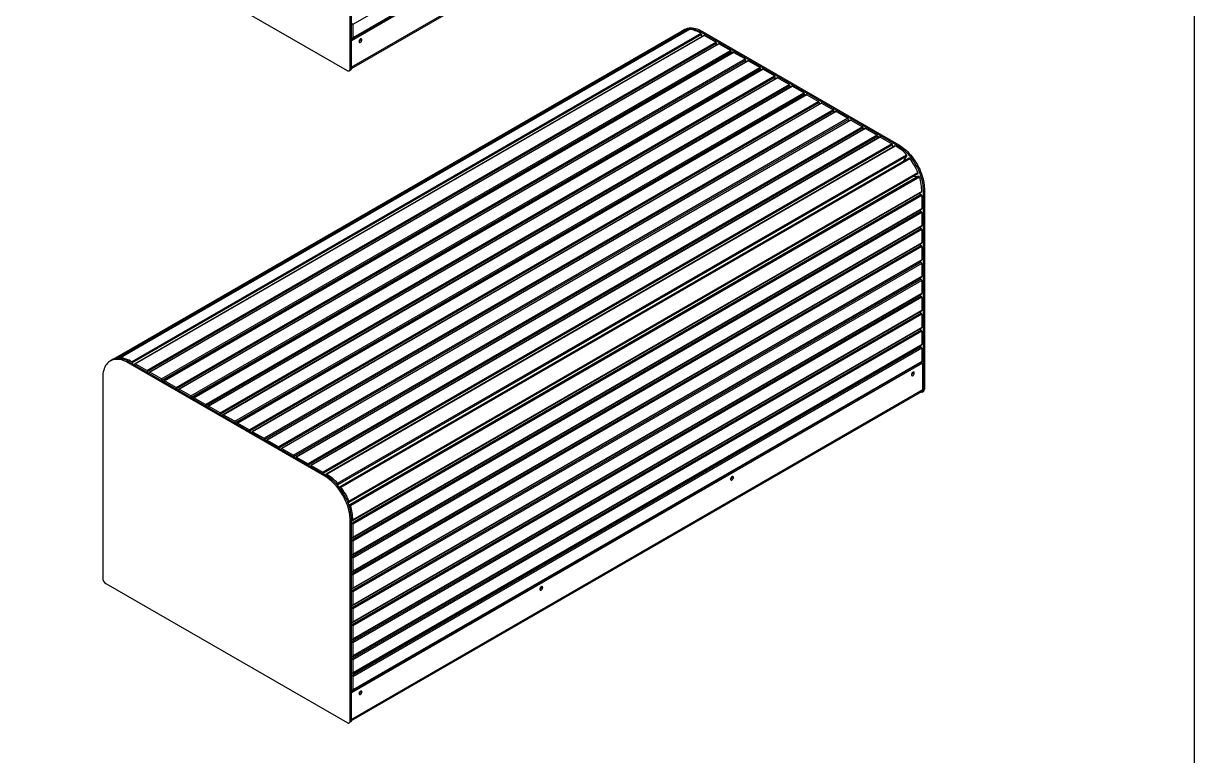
# Model space of a CAD drawing. Header units: millimetres. Extents: x 11004 to 16944, y 3085 to 7285.
# Drawn here: x 15484 to 16944, y 4959 to 5872 of the extents above; entities that cross this region are included whole.
import ezdxf

# ---------------------------------------------------------------- set-up
doc = ezdxf.new("R2010")
doc.units = ezdxf.units.MM
doc.header["$LTSCALE"] = 0.3
doc.layers.add('Nekreslit', color=6, linetype='Continuous', plot=False)

msp = doc.modelspace()

# ---------------------------------------------------------------- linework, layer by layer
for p, q in [((16604.2, 6280.4), (15894.6, 5870.8)), ((16603.4, 6262.5), (15893, 5852.4)), ((16605, 6261.6), (15893, 5850.6)), ((15894.4, 5853.7), (16604, 6263.4)), ((16604.2, 6263.9), (15894.6, 5854.3)), ((16605, 6228.5), (15893, 5817.5)), ((15893, 5816), (16604.1, 6226.5)), ((15586.8, 5987), (15887.5, 5813.4)), ((15891.4, 5815.7), (15891.4, 5981.1)), ((15893, 5816.6), (15893, 5982)), ((16304.8, 5862.7), (15595.3, 5453)), ((16310.4, 5864.6), (15600.9, 5455)), ((16311.6, 5863.6), (15602.5, 5454.2)), ((16314.2, 5864.7), (15604.6, 5455.1)), ((16314.4, 5864.7), (15604.9, 5455.1)), ((16328.5, 5859.8), (15618.9, 5450.1)), ((16329.3, 5858.4), (15619.7, 5448.8)), ((16332.4, 5857.3), (15622.8, 5447.7)), ((15623.4, 5447.6), (16332.9, 5857.2)), ((15894.6, 5870.8), (15894.6, 5854.3)), ((15900.4, 5857.2), (15900.4, 5856.7)), ((15901.2, 5857.1), (15901.2, 5857.7)), ((15909.3, 5862.3), (15909.7, 5862.1)), ((15909.7, 5862.1), (15910.5, 5862.5)), ((15910.5, 5862.5), (15910.1, 5862.8)), ((16308.1, 5864.5), (16306.5, 5863.6)), ((16311.6, 5863.6), (16311.7, 5863.2)), ((16329, 5861.4), (16330.6, 5862.3)), ((16329, 5861.4), (16574, 5719.9)), ((16329.3, 5858.4), (16329.3, 5855.5)), ((16330.6, 5862.3), (16575.6, 5720.9)), ((16347.3, 5849), (16332.9, 5857.2)), ((15637.7, 5439.4), (16347.3, 5849)), ((15638.5, 5438), (16348.1, 5847.6)), ((16350.7, 5846.7), (15641.1, 5437.1)), ((15641.7, 5437.1), (16351.2, 5846.7)), ((15893, 5854.2), (15894.6, 5853.3)), ((15893.8, 5853.8), (15893, 5854.2)), ((15894.6, 5853.3), (15895.4, 5853.8)), ((15895.4, 5853.8), (15894.9, 5854.1)), ((15895, 5854.1), (15895.1, 5854)), ((15896.3, 5854.7), (15896.1, 5854.7)), ((15896.3, 5854.7), (15896.1, 5854.7)), ((15896.3, 5854.7), (15896.3, 5854.9)), ((15904.2, 5851.5), (15903.4, 5852)), ((16348.1, 5845.2), (16348.1, 5847.6)), ((16365.6, 5838.4), (16351.2, 5846.7)), ((15656, 5428.8), (16365.6, 5838.4)), ((15656.8, 5427.4), (16366.3, 5837)), ((16369, 5836.2), (15659.4, 5426.5)), ((15659.9, 5426.5), (16369.5, 5836.1)), ((15674.3, 5418.2), (16383.9, 5827.9)), ((16366.3, 5834.7), (16366.3, 5837)), ((16383.9, 5827.9), (16369.5, 5836.1)), ((15675.1, 5416.8), (16384.6, 5826.5)), ((16387.3, 5825.6), (15677.7, 5416)), ((15678.2, 5415.9), (16387.8, 5825.6)), ((15692.6, 5407.7), (16402.1, 5817.3)), ((15693.4, 5406.3), (16402.9, 5815.9)), ((16405.6, 5815.1), (15696, 5405.4)), ((15696.5, 5405.4), (16406.1, 5815)), ((15890.3, 5813.1), (15891.9, 5814.1)), ((15893, 5816.6), (15891.4, 5815.7)), ((16384.6, 5824.1), (16384.6, 5826.5)), ((16402.1, 5817.3), (16387.8, 5825.6)), ((16402.9, 5813.5), (16402.9, 5815.9)), ((16420.4, 5806.7), (16406.1, 5815)), ((15710.9, 5397.1), (16420.4, 5806.7)), ((15711.7, 5395.7), (16421.2, 5805.4)), ((16423.9, 5804.5), (15714.3, 5394.9)), ((15714.8, 5394.8), (16424.4, 5804.4)), ((16421.2, 5803), (16421.2, 5805.4)), ((16438.7, 5796.2), (16424.4, 5804.4)), ((15729.2, 5386.5), (16438.7, 5796.2)), ((15730, 5385.2), (16439.5, 5794.8)), ((16442.2, 5793.9), (15732.6, 5384.3)), ((15733.1, 5384.2), (16442.7, 5793.9)), ((15747.5, 5376), (16457, 5785.6)), ((15748.2, 5374.6), (16457.8, 5784.2)), ((16439.5, 5792.4), (16439.5, 5794.8)), ((16457, 5785.6), (16442.7, 5793.9)), ((16457.8, 5781.9), (16457.8, 5784.2)), ((16460.5, 5783.4), (15750.9, 5373.7)), ((16461, 5783.3), (15751.4, 5373.7)), ((16475.3, 5775), (15765.8, 5365.4)), ((16476.1, 5773.7), (15766.5, 5364)), ((16478.7, 5772.8), (15769.2, 5363.2)), ((16479.3, 5772.8), (15769.7, 5363.1)), ((16461, 5783.3), (16475.3, 5775)), ((16476.1, 5773.7), (16476.1, 5771.3)), ((16479.3, 5772.8), (16493.6, 5764.5)), ((16493.6, 5764.5), (15784, 5354.9)), ((16494.4, 5763.1), (15784.8, 5353.5)), ((16497, 5762.2), (15787.5, 5352.6)), ((16497.6, 5762.2), (15788, 5352.6)), ((16494.4, 5763.1), (16494.4, 5760.7)), ((16497.6, 5762.2), (16511.9, 5753.9)), ((16511.9, 5753.9), (15802.3, 5344.3)), ((16512.7, 5752.5), (15803.1, 5342.9)), ((16515.3, 5751.7), (15805.8, 5342)), ((16515.9, 5751.6), (15806.3, 5342)), ((16530.2, 5743.4), (15820.6, 5333.7)), ((16531, 5742), (15821.4, 5332.3)), ((16533.6, 5741.1), (15824.1, 5331.5)), ((16534.2, 5741.1), (15824.6, 5331.4)), ((16512.7, 5752.5), (16512.7, 5750.2)), ((16515.9, 5751.6), (16530.2, 5743.4)), ((16531, 5742), (16531, 5739.6)), ((16534.2, 5741.1), (16548.5, 5732.8)), ((16548.5, 5732.8), (15838.9, 5323.2)), ((16549.3, 5731.4), (15839.7, 5321.8)), ((16551.9, 5730.6), (15842.4, 5320.9)), ((16552.5, 5730.5), (15842.9, 5320.9)), ((16549.3, 5731.4), (16549.3, 5729)), ((16552.5, 5730.5), (16566.8, 5722.2)), ((16566.8, 5722.2), (15857.2, 5312.6)), ((16567.6, 5720.9), (15858, 5311.2)), ((16570.7, 5719.7), (15861.1, 5310.1)), ((15861.7, 5310), (16571.2, 5719.7)), ((16567.6, 5720.9), (16567.6, 5717.9)), ((16574, 5719.9), (16575.6, 5720.9)), ((15875.7, 5298.7), (16585.3, 5708.4)), ((15876.1, 5297.3), (16585.7, 5706.9)), ((16588.3, 5704), (15878.7, 5294.4)), ((15879.7, 5294), (16589.3, 5703.6)), ((16581.4, 5700.1), (16585.7, 5706.9)), ((15889.7, 5275.4), (16599.3, 5685.1)), ((15889.8, 5276.5), (16599.4, 5686.1)), ((16600.3, 5681.5), (15890.8, 5271.9)), ((16592.6, 5681.2), (16600.3, 5681.5)), ((16601.4, 5680.4), (15891.9, 5270.8)), ((16603.4, 5658.8), (15893.8, 5249.2)), ((15894.4, 5252.5), (16603.9, 5662.1)), ((16604.2, 5662.6), (15894.6, 5253)), ((16604.2, 5657.4), (15894.6, 5247.8)), ((16600.8, 5660.3), (16603.4, 5658.8)), ((16604.2, 5657.4), (16604.2, 5640.9)), ((16605.8, 5664.8), (16607.4, 5665.7)), ((16605.8, 5664.8), (16605.8, 5415)), ((16607.4, 5665.7), (16607.4, 5415.9)), ((16603.4, 5637.7), (15893.8, 5228)), ((15894.4, 5230.7), (16604, 5640.4)), ((16604.2, 5640.9), (15894.6, 5231.3)), ((16601.3, 5638.9), (16603.4, 5637.7)), ((16604.2, 5636.3), (15894.6, 5226.7)), ((16604.2, 5636.3), (16604.2, 5619.8)), ((16603.4, 5616.6), (15893.8, 5206.9)), ((15894.4, 5209.6), (16604, 5619.3)), ((16604.2, 5619.8), (15894.6, 5210.1)), ((16604.2, 5615.2), (15894.6, 5205.5)), ((16601.3, 5617.7), (16603.4, 5616.6)), ((16604.2, 5615.2), (16604.2, 5598.6)), ((16603.4, 5595.4), (15893.8, 5185.8)), ((15894.4, 5188.5), (16604, 5598.1)), ((16604.2, 5598.6), (15894.6, 5189)), ((16604.2, 5594), (15894.6, 5184.4)), ((16601.3, 5596.6), (16603.4, 5595.4)), ((16604.2, 5594), (16604.2, 5577.5)), ((16603.4, 5574.3), (15893.8, 5164.7)), ((15894.4, 5167.4), (16604, 5577)), ((16604.2, 5577.5), (15894.6, 5167.9)), ((16604.2, 5572.9), (15894.6, 5163.3)), ((16601.3, 5575.5), (16603.4, 5574.3)), ((16604.2, 5572.9), (16604.2, 5556.4)), ((16603.4, 5553.2), (15893.8, 5143.5)), ((15894.4, 5146.2), (16604, 5555.9)), ((16604.2, 5556.4), (15894.6, 5146.8)), ((16604.2, 5551.8), (15894.6, 5142.2)), ((16601.3, 5554.4), (16603.4, 5553.2)), ((16604.2, 5551.8), (16604.2, 5535.3)), ((16603.4, 5532), (15893.8, 5122.4)), ((15894.4, 5125.1), (16604, 5534.7)), ((16604.2, 5535.3), (15894.6, 5125.6)), ((16604.2, 5530.7), (15894.6, 5121)), ((16601.3, 5533.2), (16603.4, 5532)), ((16604.2, 5530.7), (16604.2, 5514.1)), ((16603.4, 5510.9), (15893.8, 5101.3)), ((15894.4, 5104), (16604, 5513.6)), ((16604.2, 5514.1), (15894.6, 5104.5)), ((16604.2, 5509.5), (15894.6, 5099.9)), ((16601.3, 5512.1), (16603.4, 5510.9)), ((16604.2, 5509.5), (16604.2, 5493)), ((15894.4, 5082.9), (16604, 5492.5)), ((16604.2, 5493), (15894.6, 5083.4)), ((16603.4, 5489.8), (15893.8, 5080.2)), ((16604.2, 5488.4), (15894.6, 5078.8)), ((16601.3, 5491), (16603.4, 5489.8)), ((16604.2, 5488.4), (16604.2, 5471.9)), ((16603.4, 5468.7), (15893.8, 5059)), ((15894.4, 5061.7), (16604, 5471.4)), ((16604.2, 5471.9), (15894.6, 5062.2)), ((16604.2, 5467.3), (15894.6, 5057.6)), ((16601.3, 5469.8), (16603.4, 5468.7)), ((16604.2, 5467.3), (16604.2, 5450.7)), ((15593.7, 5452.1), (15592.1, 5451.2)), ((15616.2, 5449.9), (15614.6, 5449)), ((15859.6, 5307.5), (15614.6, 5449)), ((15861.2, 5308.5), (15616.2, 5449.9)), ((15619.7, 5448.8), (15619.7, 5447.9)), ((16603.4, 5449.4), (15893, 5039.3)), ((16605, 5448.4), (15893, 5037.4)), ((15894.4, 5040.6), (16604, 5450.2)), ((16604.2, 5450.7), (15894.6, 5041.1)), ((16605, 5448.4), (16603.4, 5449.4)), ((16605, 5448.4), (16605, 5415.4)), ((15622.6, 5447.2), (15622.6, 5446.2)), ((15637.7, 5439.4), (15623.4, 5447.6)), ((15638.5, 5437.1), (15638.5, 5438)), ((15640.9, 5436.6), (15640.9, 5435.7)), ((15656, 5428.8), (15641.7, 5437.1)), ((16574.5, 5433.2), (16574.5, 5432.7)), ((16575, 5432.9), (16575, 5433.5)), ((16583, 5438.2), (16583.5, 5437.9)), ((16583.5, 5437.9), (16584.3, 5438.3)), ((16584.3, 5438.3), (16583.8, 5438.6)), ((16583.9, 5438.7), (16584, 5438.5)), ((16585.2, 5439.2), (16585, 5439.3)), ((16585.2, 5439.2), (16585, 5439.3)), ((16585.2, 5439.2), (16585.2, 5439.4)), ((16589.3, 5441.8), (16589.3, 5441.2)), ((16590.1, 5441.7), (16590.1, 5442.2)), ((16593.1, 5436), (16592.3, 5436.5)), ((16598.2, 5446.9), (16598.6, 5446.6)), ((16598.6, 5446.6), (16599.4, 5447.1)), ((16599.4, 5447.1), (16599, 5447.3)), ((15582.8, 5430.6), (15582.8, 5180.8)), ((15656.8, 5426.5), (15656.8, 5427.4)), ((15659.2, 5426), (15659.2, 5425.1)), ((15674.3, 5418.2), (15659.9, 5426.5)), ((16569.3, 5430.2), (16569.3, 5429.7)), ((16571.8, 5431.4), (16572, 5431.3)), ((16571.9, 5431.7), (16572.4, 5431.5)), ((16573.2, 5432.5), (16573.2, 5431.9)), ((15675.1, 5415.9), (15675.1, 5416.8)), ((15677.5, 5415.5), (15677.5, 5414.6)), ((15692.6, 5407.7), (15678.2, 5415.9)), ((15693.4, 5405.4), (15693.4, 5406.3)), ((15695.7, 5404.9), (15695.7, 5404)), ((15710.9, 5397.1), (15696.5, 5405.4)), ((16605, 5415.4), (15893, 5004.4)), ((15893, 5002.8), (16604.1, 5413.3)), ((16604.6, 5412.4), (16606.2, 5413.3)), ((16605.8, 5415), (16607.4, 5415.9)), ((15711.7, 5394.8), (15711.7, 5395.7)), ((15714, 5394.3), (15714, 5393.4)), ((15729.2, 5386.5), (15714.8, 5394.8)), ((15730, 5384.2), (15730, 5385.2)), ((15732.3, 5383.8), (15732.3, 5382.9)), ((15747.5, 5376), (15733.1, 5384.2)), ((15748.2, 5373.7), (15748.2, 5374.6)), ((15750.6, 5372.3), (15750.6, 5373.2)), ((15751.4, 5373.7), (15765.8, 5365.4)), ((15766.5, 5364), (15766.5, 5363.1)), ((15768.9, 5361.7), (15768.9, 5362.7)), ((15769.7, 5363.1), (15784, 5354.9)), ((15784.8, 5353.5), (15784.8, 5352.6)), ((15787.2, 5351.2), (15787.2, 5352.1)), ((15788, 5352.6), (15802.3, 5344.3)), ((15803.1, 5342.9), (15803.1, 5342)), ((15805.5, 5340.6), (15805.5, 5341.5)), ((15806.3, 5342), (15820.6, 5333.7)), ((15821.4, 5332.3), (15821.4, 5331.4)), ((15823.8, 5330.1), (15823.8, 5331)), ((15824.6, 5331.4), (15838.9, 5323.2)), ((15839.7, 5321.8), (15839.7, 5320.9)), ((15842.1, 5319.5), (15842.1, 5320.4)), ((15842.9, 5320.9), (15857.2, 5312.6)), ((16372.6, 5316.7), (16373.1, 5316.4)), ((16373.1, 5316.4), (16373.9, 5316.9)), ((16373.9, 5316.9), (16373.4, 5317.1)), ((15858, 5311.2), (15858, 5310.3)), ((15861.2, 5308.5), (15859.6, 5307.5)), ((15860.9, 5309.5), (15860.9, 5308.7)), ((16348.9, 5303), (16348.9, 5302.5)), ((16349.4, 5302.8), (16349.4, 5303.3)), ((16357.5, 5308), (16358, 5307.7)), ((16358, 5307.7), (16358.8, 5308.2)), ((16358.8, 5308.2), (16358.3, 5308.4)), ((16358.4, 5308.4), (16358.4, 5308.4)), ((16359, 5308.2), (16358.7, 5308.2)), ((16359.6, 5308.9), (16359.4, 5309)), ((16359.6, 5308.9), (16359.4, 5309)), ((16359.6, 5308.9), (16359.7, 5309.2)), ((16363.8, 5311.6), (16363.8, 5311)), ((16364.6, 5311.5), (16364.6, 5312)), ((16367.5, 5305.9), (16366.7, 5306.3)), ((15875.5, 5296.3), (15876.1, 5297.3)), ((15877.8, 5293.4), (15878.2, 5293.7)), ((15878.6, 5294.3), (15878, 5293.3)), ((16337.5, 5296.2), (16337.8, 5296)), ((16337.6, 5296.5), (16338.1, 5296.2)), ((16338.9, 5297.2), (16338.9, 5296.7)), ((15888.3, 5275.3), (15889.5, 5275.4)), ((15888.4, 5275.3), (15888.3, 5275.3)), ((15889.6, 5271.8), (15890.8, 5271.9)), ((15893, 5253.4), (15891.4, 5252.4)), ((15891.4, 5002.6), (15891.4, 5252.4)), ((15893, 5003.5), (15893, 5253.4)), ((15893.8, 5252.5), (15893, 5253)), ((15893, 5249.6), (15893.8, 5249.2)), ((15894.6, 5247.8), (15894.6, 5231.3)), ((15893.8, 5230.8), (15893, 5231.3)), ((15893, 5228.5), (15893.8, 5228)), ((15894.6, 5226.7), (15894.6, 5210.1)), ((15893.8, 5209.7), (15893, 5210.1)), ((15893, 5207.4), (15893.8, 5206.9)), ((15894.6, 5205.5), (15894.6, 5189)), ((15893.8, 5188.5), (15893, 5189)), ((15893, 5186.2), (15893.8, 5185.8)), ((15586.8, 5173.9), (15887.5, 5000.3)), ((15894.6, 5184.4), (15894.6, 5167.9)), ((16119.7, 5170.7), (16120.1, 5170.4)), ((16120.1, 5170.4), (16120.9, 5170.8)), ((16120.9, 5170.8), (16120.5, 5171.1)), ((16120.6, 5171.2), (16120.7, 5171)), ((16121.9, 5171.8), (16121.7, 5171.9)), ((16121.9, 5171.8), (16121.7, 5171.9)), ((16121.9, 5171.8), (16121.9, 5171.9)), ((16125.9, 5174.3), (16125.9, 5173.7)), ((16126.7, 5174.2), (16126.7, 5174.7)), ((16134.8, 5179.4), (16135.3, 5179.1)), ((16135.3, 5179.1), (16136, 5179.6)), ((16136, 5179.6), (16135.6, 5179.8)), ((15893.8, 5167.4), (15893, 5167.9)), ((15893, 5165.1), (15893.8, 5164.7)), ((15894.6, 5163.3), (15894.6, 5146.8)), ((16105.9, 5162.7), (16105.9, 5162.2)), ((16110.8, 5165.3), (16111.1, 5165.1)), ((16110.9, 5165.6), (16111.1, 5165.5)), ((16111.1, 5165.7), (16111.1, 5165.2)), ((16111.6, 5165.4), (16111.6, 5166)), ((16129.7, 5168.5), (16128.9, 5169)), ((15893.8, 5146.3), (15893, 5146.7)), ((15893, 5144), (15893.8, 5143.5)), ((15894.6, 5142.2), (15894.6, 5125.6)), ((15893.8, 5125.2), (15893, 5125.6)), ((15893, 5122.9), (15893.8, 5122.4)), ((15894.6, 5121), (15894.6, 5104.5)), ((15893.8, 5104), (15893, 5104.5)), ((15893, 5101.7), (15893.8, 5101.3)), ((15894.6, 5099.9), (15894.6, 5083.4)), ((15893.8, 5082.9), (15893, 5083.4)), ((15893, 5080.6), (15893.8, 5080.2)), ((15894.6, 5078.8), (15894.6, 5062.2)), ((15893.8, 5061.8), (15893, 5062.2)), ((15893, 5059.5), (15893.8, 5059)), ((15894.6, 5057.6), (15894.6, 5041.1)), ((15893, 5041.1), (15894.6, 5040.2)), ((15893.8, 5040.7), (15893, 5041.1)), ((15894.6, 5040.2), (15895.4, 5040.7)), ((15895.4, 5040.7), (15894.9, 5040.9)), ((15895, 5041), (15895.1, 5040.8)), ((15896.3, 5041.5), (15896.1, 5041.6)), ((15896.3, 5041.5), (15896.1, 5041.6)), ((15896.3, 5041.5), (15896.3, 5041.7)), ((15900.4, 5044.1), (15900.4, 5043.5)), ((15901.2, 5044), (15901.2, 5044.5)), ((15904.2, 5038.3), (15903.4, 5038.8)), ((15909.3, 5049.2), (15909.7, 5048.9)), ((15909.7, 5048.9), (15910.5, 5049.4)), ((15910.5, 5049.4), (15910.1, 5049.6)), ((15893, 5003.5), (15891.4, 5002.6))]:
    msp.add_line(p, q)
at = {"flags": 128}
for points in [[(16305.7, 5863.1), (16305.7, 5863.1), (16307.2, 5864), (16308.9, 5864.7), (16310.6, 5865.2), (16312.4, 5865.6), (16314.3, 5865.7), (16316.3, 5865.7), (16318.3, 5865.4), (16320.4, 5865), (16322.5, 5864.3), (16324.6, 5863.5), (16326.8, 5862.5), (16329, 5861.4)], [(16308.1, 5864.5), (16308.8, 5864.9), (16310.5, 5865.6), (16312.2, 5866.2), (16314, 5866.5), (16315.9, 5866.6), (16317.9, 5866.6), (16319.9, 5866.3), (16322, 5865.9), (16324.1, 5865.3), (16326.2, 5864.5), (16328.4, 5863.5), (16330.6, 5862.3)], [(16314.2, 5864.7), (16314.3, 5864.7), (16314.4, 5864.7)], [(15895.6, 5853.9), (15895.4, 5853.8), (15895.4, 5853.8)], [(15896.3, 5854.3), (15896.6, 5854.6), (15896.8, 5855.2)], [(15896.3, 5854.7), (15896.3, 5854.7), (15896.3, 5854.7), (15896.3, 5854.7), (15896.3, 5854.7), (15896.3, 5854.7), (15896.3, 5854.7), (15896.3, 5854.7), (15896.3, 5854.7)], [(15905.9, 5851.6), (15905.9, 5852.2), (15905.7, 5852.6), (15905.3, 5852.8), (15904.9, 5852.9), (15904.4, 5852.8), (15903.9, 5852.5), (15903.4, 5852), (15903, 5851.5), (15902.7, 5850.8), (15902.4, 5850.2), (15902.4, 5849.5), (15902.4, 5849), (15902.7, 5848.6), (15903, 5848.3), (15903.4, 5848.3), (15903.9, 5848.4), (15904.4, 5848.7), (15904.9, 5849.1), (15905.3, 5849.7), (15905.7, 5850.3), (15905.9, 5851), (15905.9, 5851.6)], [(15887.5, 5813.4), (15888.2, 5813.1), (15889, 5812.9), (15889.7, 5812.9), (15890.3, 5813.1), (15890.8, 5813.6), (15891.1, 5814.1), (15891.4, 5814.9), (15891.4, 5815.7)], [(16574, 5719.9), (16576.2, 5718.6), (16578.3, 5717.1), (16580.5, 5715.4), (16582.6, 5713.6), (16584.6, 5711.7), (16586.7, 5709.6), (16588.6, 5707.4), (16590.5, 5705), (16592.3, 5702.6), (16594.1, 5700.1), (16595.7, 5697.5), (16597.2, 5694.8), (16598.7, 5692.1), (16600, 5689.4), (16601.2, 5686.6), (16602.2, 5683.8), (16603.2, 5681), (16604, 5678.2), (16604.6, 5675.4), (16605.1, 5672.7), (16605.5, 5670), (16605.7, 5667.4), (16605.8, 5664.8)], [(16575.6, 5720.9), (16577.7, 5719.5), (16579.9, 5718), (16582, 5716.3), (16584.2, 5714.5), (16586.2, 5712.6), (16588.2, 5710.5), (16590.2, 5708.3), (16592.1, 5706), (16593.9, 5703.5), (16595.7, 5701), (16597.3, 5698.4), (16598.8, 5695.8), (16600.3, 5693), (16601.6, 5690.3), (16602.8, 5687.5), (16603.8, 5684.7), (16604.8, 5681.9), (16605.6, 5679.1), (16606.2, 5676.3), (16606.7, 5673.6), (16607.1, 5670.9), (16607.3, 5668.3), (16607.4, 5665.7)], [(16581.7, 5700.5), (16581.8, 5700.5), (16581.9, 5700.3)], [(16589.3, 5703.6), (16589.2, 5703.8), (16589, 5703.9), (16588.8, 5704), (16588.7, 5704.1), (16588.5, 5704.1), (16588.4, 5704.1), (16588.3, 5704)], [(16599.3, 5685.1), (16599.3, 5685.1), (16599.4, 5685.2), (16599.5, 5685.4), (16599.5, 5685.5), (16599.5, 5685.7), (16599.5, 5685.9), (16599.4, 5686.1)], [(16592.8, 5681.3), (16592.8, 5681.3), (16592.8, 5681.2)], [(15614.6, 5449), (15612.4, 5450.2), (15610.3, 5451.1), (15608.1, 5452), (15606, 5452.6), (15604, 5453), (15601.9, 5453.3), (15600, 5453.3), (15598.1, 5453.2), (15596.3, 5452.9), (15594.5, 5452.3), (15592.9, 5451.6), (15591.4, 5450.8), (15589.9, 5449.7), (15588.6, 5448.4), (15587.4, 5447), (15586.4, 5445.5), (15585.4, 5443.7), (15584.6, 5441.9), (15584, 5439.8), (15583.5, 5437.7), (15583.1, 5435.4), (15582.9, 5433.1), (15582.8, 5430.6)], [(15616.2, 5449.9), (15614, 5451.1), (15611.9, 5452.1), (15609.7, 5452.9), (15607.6, 5453.5), (15605.5, 5453.9), (15603.5, 5454.2), (15601.6, 5454.2), (15599.7, 5454.1), (15597.9, 5453.8), (15596.1, 5453.3), (15594.5, 5452.6), (15593.7, 5452.1)], [(15604.5, 5454.1), (15604.4, 5454.3), (15604.4, 5454.5), (15604.4, 5454.7), (15604.4, 5454.8), (15604.5, 5454.9), (15604.6, 5455), (15604.7, 5455.1), (15604.9, 5455.1)], [(16584.5, 5438.4), (16584.3, 5438.4), (16584.3, 5438.4)], [(16585.2, 5438.9), (16585.5, 5439.2), (16585.7, 5439.7)], [(16585.2, 5439.2), (16585.2, 5439.2), (16585.2, 5439.2), (16585.2, 5439.2), (16585.2, 5439.2), (16585.2, 5439.2), (16585.2, 5439.2), (16585.2, 5439.2), (16585.2, 5439.2)], [(16594.8, 5436.2), (16594.8, 5436.7), (16594.6, 5437.1), (16594.2, 5437.4), (16593.8, 5437.4), (16593.3, 5437.3), (16592.8, 5437), (16592.3, 5436.6), (16591.9, 5436), (16591.6, 5435.4), (16591.3, 5434.7), (16591.3, 5434.1), (16591.3, 5433.6), (16591.6, 5433.1), (16591.9, 5432.9), (16592.3, 5432.8), (16592.8, 5432.9), (16593.3, 5433.2), (16593.8, 5433.7), (16594.2, 5434.2), (16594.6, 5434.9), (16594.8, 5435.5), (16594.8, 5436.2)], [(16605.8, 5415), (16605.7, 5414.1), (16605.5, 5413.4), (16605.1, 5412.8), (16604.6, 5412.4), (16604, 5412.2), (16603.3, 5412.1), (16602.6, 5412.3), (16602.4, 5412.4)], [(15891.4, 5252.4), (15891.4, 5255), (15891.1, 5257.6), (15890.8, 5260.3), (15890.3, 5263), (15889.6, 5265.8), (15888.8, 5268.6), (15887.9, 5271.4), (15886.8, 5274.2), (15885.6, 5277), (15884.3, 5279.7), (15882.9, 5282.5), (15881.3, 5285.1), (15879.7, 5287.7), (15878, 5290.2), (15876.2, 5292.7), (15874.3, 5295), (15872.3, 5297.2), (15870.3, 5299.3), (15868.2, 5301.2), (15866.1, 5303), (15864, 5304.7), (15861.8, 5306.2), (15859.6, 5307.5)], [(15893, 5253.4), (15893, 5255.9), (15892.7, 5258.5), (15892.4, 5261.2), (15891.9, 5263.9), (15891.2, 5266.7), (15890.4, 5269.5), (15889.5, 5272.3), (15888.4, 5275.1), (15887.2, 5277.9), (15885.9, 5280.7), (15884.5, 5283.4), (15882.9, 5286), (15881.3, 5288.6), (15879.6, 5291.1), (15877.7, 5293.6), (15875.9, 5295.9), (15873.9, 5298.1), (15871.9, 5300.2), (15869.8, 5302.1), (15867.7, 5304), (15865.5, 5305.6), (15863.4, 5307.1), (15861.2, 5308.5)], [(16359.6, 5308.9), (16359.6, 5308.9), (16359.6, 5308.9), (16359.6, 5308.9), (16359.6, 5308.9), (16359.6, 5308.9), (16359.6, 5308.9), (16359.6, 5308.9), (16359.6, 5308.9)], [(16359.7, 5308.7), (16359.8, 5308.8), (16360.2, 5309.5)], [(16369.3, 5306), (16369.3, 5306.5), (16369, 5306.9), (16368.7, 5307.2), (16368.3, 5307.2), (16367.8, 5307.1), (16367.3, 5306.8), (16366.8, 5306.4), (16366.4, 5305.8), (16366, 5305.2), (16365.8, 5304.5), (16365.7, 5303.9), (16365.8, 5303.4), (16366, 5303), (16366.4, 5302.7), (16366.8, 5302.6), (16367.3, 5302.7), (16367.8, 5303), (16368.3, 5303.5), (16368.7, 5304.1), (16369, 5304.7), (16369.3, 5305.3), (16369.3, 5306)], [(15879.7, 5294), (15879.6, 5294.1), (15879.4, 5294.3), (15879.3, 5294.4), (15879.1, 5294.4), (15878.9, 5294.5), (15878.8, 5294.4), (15878.7, 5294.4), (15878.6, 5294.3)], [(15889.5, 5275.4), (15889.6, 5275.4), (15889.8, 5275.5), (15889.8, 5275.6), (15889.9, 5275.7), (15889.9, 5275.9), (15889.9, 5276.1), (15889.9, 5276.3), (15889.8, 5276.5)], [(16121.1, 5170.9), (16121, 5170.9), (16120.9, 5170.9)], [(16121.8, 5171.4), (16122.2, 5171.9), (16122.4, 5172.2)], [(16121.9, 5171.8), (16121.9, 5171.8), (16121.9, 5171.8), (16121.9, 5171.8), (16121.9, 5171.8), (16121.9, 5171.8), (16121.9, 5171.8), (16121.9, 5171.8), (16121.9, 5171.8)], [(16131.5, 5168.7), (16131.4, 5169.2), (16131.2, 5169.6), (16130.9, 5169.9), (16130.4, 5169.9), (16129.9, 5169.8), (16129.4, 5169.5), (16128.9, 5169.1), (16128.5, 5168.5), (16128.2, 5167.9), (16128, 5167.2), (16127.9, 5166.6), (16128, 5166.1), (16128.2, 5165.6), (16128.5, 5165.4), (16128.9, 5165.3), (16129.4, 5165.4), (16129.9, 5165.7), (16130.4, 5166.2), (16130.9, 5166.7), (16131.2, 5167.4), (16131.4, 5168), (16131.5, 5168.7)], [(15895.6, 5040.7), (15895.4, 5040.7), (15895.4, 5040.7)], [(15896.3, 5041.2), (15896.6, 5041.5), (15896.8, 5042)], [(15896.3, 5041.5), (15896.3, 5041.5), (15896.3, 5041.5), (15896.3, 5041.5), (15896.3, 5041.5), (15896.3, 5041.5), (15896.3, 5041.5), (15896.3, 5041.5), (15896.3, 5041.5)], [(15905.9, 5038.5), (15905.9, 5039), (15905.7, 5039.4), (15905.3, 5039.7), (15904.9, 5039.7), (15904.4, 5039.6), (15903.9, 5039.3), (15903.4, 5038.9), (15903, 5038.3), (15902.7, 5037.7), (15902.4, 5037), (15902.4, 5036.4), (15902.4, 5035.9), (15902.7, 5035.5), (15903, 5035.2), (15903.4, 5035.1), (15903.9, 5035.2), (15904.4, 5035.5), (15904.9, 5036), (15905.3, 5036.6), (15905.7, 5037.2), (15905.9, 5037.8), (15905.9, 5038.5)], [(15887.5, 5000.3), (15888.2, 4999.9), (15889, 4999.7), (15889.7, 4999.8), (15890.3, 5000), (15890.8, 5000.4), (15891.1, 5001), (15891.4, 5001.7), (15891.4, 5002.6)]]:
    msp.add_lwpolyline(points, dxfattribs=at)
for centre, radius, start, end in [((15892.9, 5870.7), 1.73, 2.6055, 57.3945), ((16312.6, 5849.1), 15.7, 97.9864, 119.7828), ((16310.3, 5863.3), 1.32, 13.903, 83.1127), ((16311.5, 5834), 30.9, 56.539, 84.5184), ((16327.6, 5858.3), 1.74, 2.6991, 56.0907), ((16332.6, 5856.8), 0.566, 54.3824, 114.3071), ((15894.1, 5854.2), 0.491, 230.7967, 9.214), ((15896.9, 5852.2), 2.5, 104.6276, 135.367), ((15895.2, 5854.6), 0.653, 264.8673, 264.9137), ((15894.8, 5855.8), 1.96, 282.3339, 336.7215), ((15894.8, 5855.9), 2.07, 284.9971, 337.0751), ((15894.1, 5856.4), 2.87, 306.7192, 333.8491), ((15900.6, 5852.6), 3.71, 297.9156, 2.0898), ((16346.3, 5847.5), 1.73, 2.6055, 57.3945), ((16350.9, 5846.2), 0.566, 54.3824, 114.3071), ((16364.6, 5837), 1.73, 2.6055, 57.3945), ((16369.2, 5835.7), 0.566, 54.3824, 114.3071), ((16382.9, 5826.4), 1.73, 2.6055, 57.3945), ((15890.3, 5816.3), 2.77, 305.0133, 6.2988), ((16387.5, 5825.1), 0.566, 54.3824, 114.3071), ((16401.2, 5815.8), 1.73, 2.6055, 57.3945), ((16405.8, 5814.5), 0.566, 54.3824, 114.3071), ((16419.5, 5805.3), 1.73, 2.6055, 57.3945), ((16424.1, 5804), 0.566, 54.3824, 114.3071), ((16437.8, 5794.7), 1.73, 2.6055, 57.3945), ((16442.4, 5793.4), 0.566, 54.3824, 114.3071), ((16456.1, 5784.2), 1.73, 2.6055, 57.3945), ((16460.7, 5782.9), 0.566, 54.3824, 114.3071), ((16474.4, 5773.6), 1.73, 2.6055, 57.3945), ((16479, 5772.3), 0.566, 54.3824, 114.3071), ((16492.7, 5763), 1.73, 2.6055, 57.3945), ((16497.3, 5761.7), 0.566, 54.3824, 114.3071), ((16511, 5752.5), 1.73, 2.6055, 57.3945), ((16515.6, 5751.2), 0.566, 54.3824, 114.3071), ((16529.3, 5741.9), 1.73, 2.6055, 57.3945), ((16533.9, 5740.6), 0.566, 54.3824, 114.3071), ((16547.6, 5731.3), 1.73, 2.6055, 57.3945), ((16552.2, 5730), 0.566, 54.3824, 114.3071), ((16565.9, 5720.8), 1.73, 2.6055, 57.3945), ((16570.9, 5719.2), 0.548, 56.5294, 114.996), ((16545, 5672.4), 54, 41.6974, 60.9118), ((16584.4, 5707.3), 1.41, 341.2662, 47.3083), ((16528.1, 5656.6), 77.2, 22.4937, 37.5063), ((16600.1, 5680.1), 1.41, 12.6892, 78.7379), ((16550.1, 5663.5), 54, 359.0909, 18.3028), ((16602.5, 5657.4), 1.73, 2.6055, 57.3945), ((16603.6, 5662.6), 0.548, 305.0021, 3.4744), ((16602.5, 5636.2), 1.73, 2.6055, 57.3945), ((16603.7, 5640.8), 0.539, 304.0564, 7.2558), ((16602.5, 5615.1), 1.73, 2.6055, 57.3945), ((16603.7, 5619.7), 0.539, 304.0564, 7.2558), ((16602.5, 5594), 1.73, 2.6055, 57.3945), ((16603.7, 5598.6), 0.539, 304.0564, 7.2558), ((16602.5, 5572.8), 1.73, 2.6055, 57.3945), ((16603.7, 5577.4), 0.539, 304.0564, 7.2558), ((16602.5, 5551.7), 1.73, 2.6055, 57.3945), ((16603.7, 5556.3), 0.539, 304.0564, 7.2558), ((16602.5, 5530.6), 1.73, 2.6055, 57.3945), ((16603.7, 5535.2), 0.539, 304.0564, 7.2558), ((16602.5, 5509.5), 1.73, 2.6055, 57.3945), ((16603.7, 5514.1), 0.539, 304.0564, 7.2558), ((16603.7, 5492.9), 0.539, 304.0564, 7.2558), ((16602.5, 5488.3), 1.73, 2.6055, 57.3945), ((16602.5, 5467.2), 1.73, 2.6055, 57.3945), ((16603.7, 5471.8), 0.539, 304.0564, 7.2558), ((15603, 5439.5), 15.6, 97.9305, 123.3157), ((15600.7, 5453.7), 1.23, 24.6638, 84.1056), ((15601.9, 5424.4), 30.9, 56.539, 84.5184), ((15618, 5448.7), 1.74, 2.6991, 56.0907), ((16603.7, 5450.7), 0.539, 304.0564, 7.2558), ((15623, 5447.2), 0.491, 50.7967, 189.214), ((15636.7, 5437.9), 1.73, 2.6055, 57.3945), ((15641.3, 5436.7), 0.491, 50.7967, 189.214), ((16585.8, 5436.8), 2.5, 104.6276, 135.367), ((16584.1, 5439.2), 0.653, 264.8673, 264.9137), ((16583.7, 5440.4), 1.96, 282.3339, 336.7215), ((16583.7, 5440.4), 2.07, 284.9971, 337.0751), ((16583, 5440.9), 2.87, 306.7192, 333.8491), ((16589.5, 5437.2), 3.71, 297.9156, 2.0898), ((15655, 5427.3), 1.73, 2.6055, 57.3945), ((15659.6, 5426.1), 0.491, 50.7967, 189.214), ((16569.9, 5430.4), 0.61, 198.3385, 244.4413), ((16572, 5431.8), 0.409, 205.3129, 239.5611), ((15673.3, 5416.8), 1.73, 2.6055, 57.3945), ((15677.9, 5415.5), 0.491, 50.7967, 189.214), ((15691.6, 5406.2), 1.73, 2.6055, 57.3945), ((15696.2, 5405), 0.491, 50.7967, 189.214), ((16602.9, 5415.1), 2.16, 304.0564, 7.2558), ((16604.7, 5415.5), 2.7, 304.0564, 7.2558), ((15709.9, 5395.6), 1.73, 2.6055, 57.3945), ((15714.5, 5394.4), 0.491, 50.7967, 189.214), ((15728.2, 5385.1), 1.73, 2.6055, 57.3945), ((15732.8, 5383.9), 0.491, 50.7967, 189.214), ((15746.5, 5374.5), 1.73, 2.6055, 57.3945), ((15751.1, 5373.3), 0.491, 50.7967, 189.214), ((15764.8, 5364), 1.73, 2.6055, 57.3945), ((15769.4, 5362.7), 0.491, 50.7967, 189.214), ((15783.1, 5353.4), 1.73, 2.6055, 57.3945), ((15787.7, 5352.2), 0.491, 50.7967, 189.214), ((15801.4, 5342.8), 1.73, 2.6055, 57.3945), ((15806, 5341.6), 0.491, 50.7967, 189.214), ((15819.7, 5332.3), 1.73, 2.6055, 57.3945), ((15824.3, 5331.1), 0.491, 50.7967, 189.214), ((15838, 5321.7), 1.73, 2.6055, 57.3945), ((15842.6, 5320.5), 0.491, 50.7967, 189.214), ((15856.3, 5311.1), 1.73, 2.6055, 57.3945), ((15861.4, 5309.6), 0.487, 53.9546, 189.6852), ((15835.4, 5262.8), 54, 41.6974, 60.9118), ((16360, 5306.6), 2.4, 101.0066, 131.8407), ((16358.1, 5310.2), 2.06, 283.6458, 335.4095), ((16358.1, 5310.3), 2.16, 286.1921, 335.88), ((16357.5, 5310.7), 2.83, 306.5508, 334.0175), ((16364, 5307), 3.71, 297.9156, 2.0898), ((15874.8, 5297.7), 1.41, 341.2662, 47.3083), ((15818.5, 5247), 77.2, 22.4937, 37.5063), ((16337.7, 5296.5), 0.409, 205.3129, 239.5611), ((15890.5, 5270.5), 1.41, 12.6892, 78.7379), ((15840.6, 5253.8), 54, 359.0909, 18.3028), ((15894.1, 5252.9), 0.487, 230.3251, 6.0566), ((15892.9, 5247.7), 1.73, 2.6055, 57.3945), ((15894.1, 5231.2), 0.491, 230.7967, 9.214), ((15892.9, 5226.6), 1.73, 2.6055, 57.3945), ((15894.1, 5210.1), 0.491, 230.7967, 9.214), ((15892.9, 5205.5), 1.73, 2.6055, 57.3945), ((15894.1, 5188.9), 0.491, 230.7967, 9.214), ((15892.9, 5184.3), 1.73, 2.6055, 57.3945), ((15591.4, 5181.1), 8.64, 182.6055, 237.3945), ((16122.7, 5169.3), 2.6, 108.0702, 138.5922), ((16120.7, 5171.8), 0.722, 270.7577, 270.8012), ((16120.3, 5172.9), 2.01, 283.0328, 336.0225), ((16120.2, 5173), 2.12, 285.6466, 336.4256), ((16119.7, 5173.4), 2.8, 306.387, 334.1812), ((15894.1, 5167.8), 0.491, 230.7967, 9.214), ((15892.9, 5163.2), 1.73, 2.6055, 57.3945), ((16106.5, 5162.9), 0.61, 198.3385, 244.4413), ((16111, 5165.6), 0.409, 205.3129, 239.5611), ((16126.2, 5169.7), 3.71, 297.9156, 2.0898), ((15894.1, 5146.7), 0.491, 230.7967, 9.214), ((15892.9, 5142.1), 1.73, 2.6055, 57.3945), ((15894.1, 5125.5), 0.491, 230.7967, 9.214), ((15892.9, 5121), 1.73, 2.6055, 57.3945), ((15894.1, 5104.4), 0.491, 230.7967, 9.214), ((15892.9, 5099.8), 1.73, 2.6055, 57.3945), ((15894.1, 5083.3), 0.491, 230.7967, 9.214), ((15892.9, 5078.7), 1.73, 2.6055, 57.3945), ((15894.1, 5062.2), 0.491, 230.7967, 9.214), ((15892.9, 5057.6), 1.73, 2.6055, 57.3945), ((15894.1, 5041), 0.491, 230.7967, 9.214), ((15896.9, 5039.1), 2.5, 104.6276, 135.367), ((15895.2, 5041.5), 0.653, 264.8673, 264.9137), ((15894.8, 5042.7), 1.96, 282.3339, 336.7215), ((15894.8, 5042.7), 2.07, 284.9971, 337.0751), ((15894.1, 5043.2), 2.87, 306.7192, 333.8491), ((15900.6, 5039.5), 3.71, 297.9156, 2.0898), ((15890.3, 5003.2), 2.77, 305.0133, 6.2988)]:
    msp.add_arc(centre, radius, start, end)
at = {"layer": 'Nekreslit'}
msp.add_lwpolyline([(11004.4, 3085.3), (16944.4, 3085.3), (16944.4, 7285.3), (11004.4, 7285.3)], close=True, dxfattribs=at)

doc.saveas('drawing.dxf')
